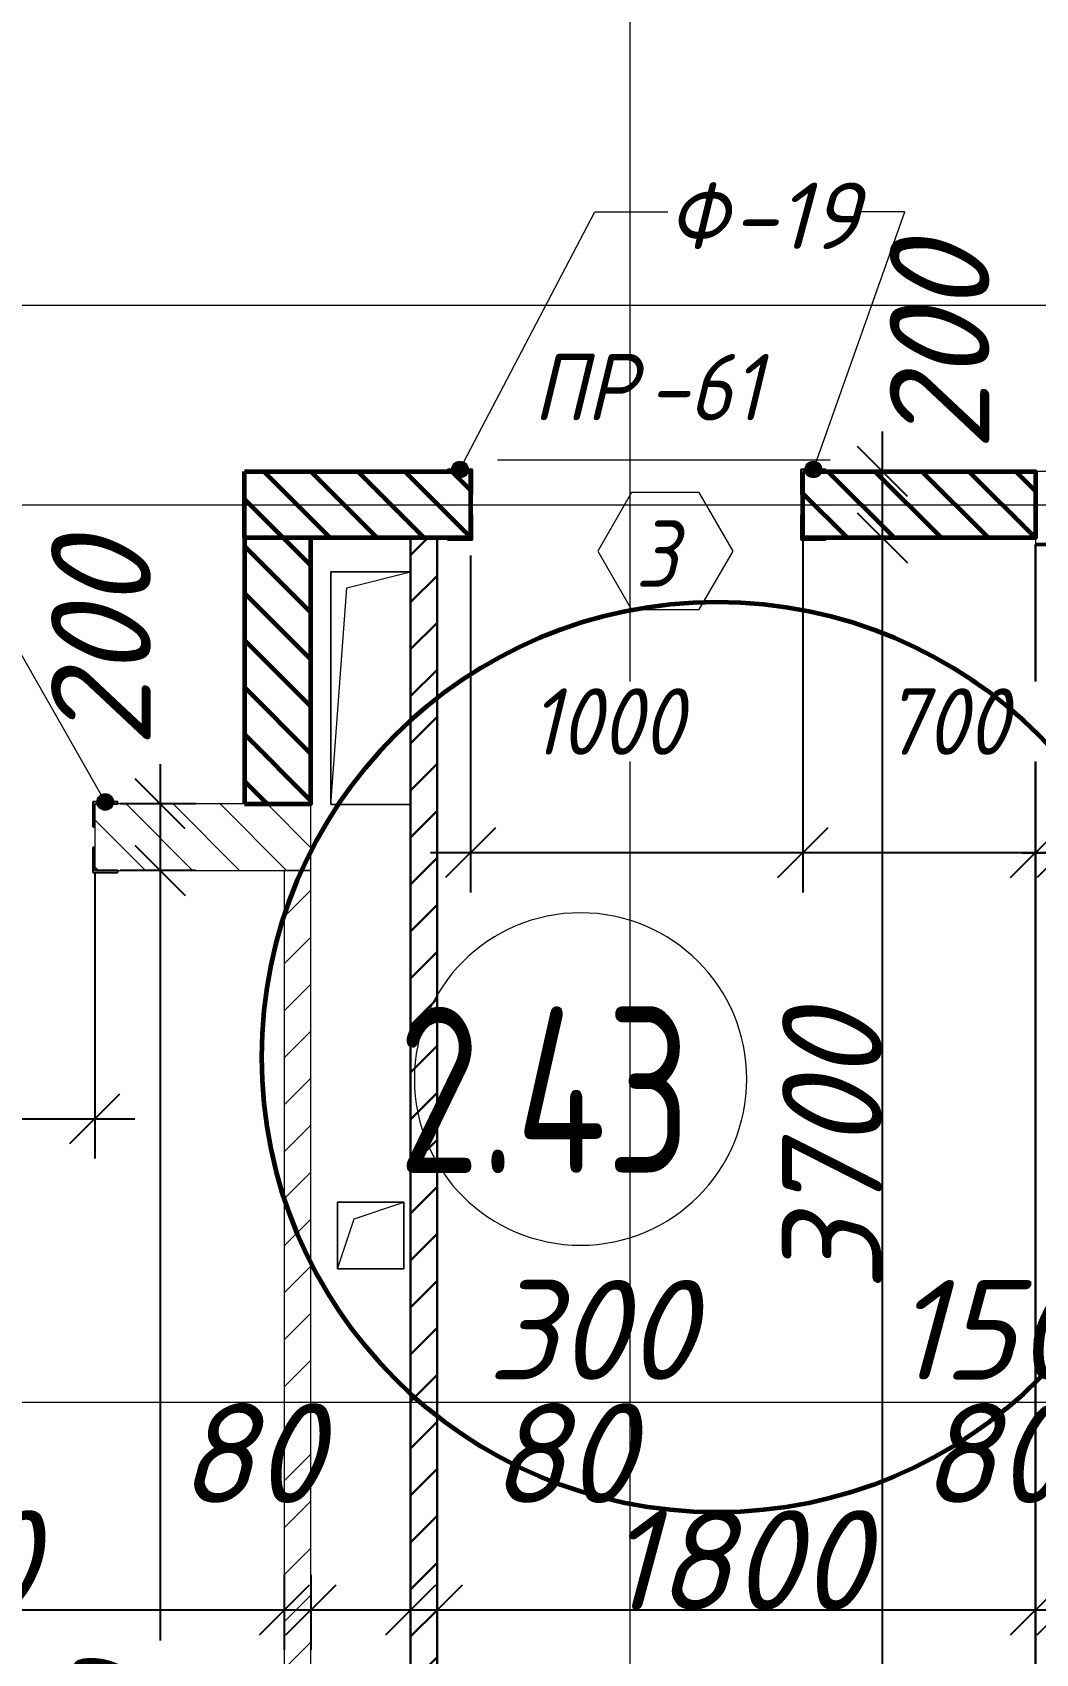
# Model space of a CAD drawing. Header units: millimetres. Extents: x 12986 to 523328, y -9759 to 30092.
# Drawn here: x 348009 to 351027, y 4278 to 9155 of the extents above; entities that cross this region are included whole.
import ezdxf

# ---------------------------------------------------------------- set-up
doc = ezdxf.new("R2010")
doc.units = ezdxf.units.MM
doc.layers.add('0)Допникки кружки', color=7, linetype='Continuous', plot=False)
for name, color, linetype, lineweight in [('1) ПГП Зеленый', 3, 'Continuous', 30), ('2) Расчет', 1, 'Continuous', 30), ('3) РАсчет Зел', 3, 'Continuous', 30), ('5) Блок ячеистый', 160, 'Continuous', 60), ('A-ANNO-DIMS', 7, 'Continuous', 9), ('A-AREA-IDEN', 7, 'Continuous', 9), ('A-DETL-1', 7, 'Continuous', 50), ('A-DOOR-IDEN', 7, 'Continuous', 9), ('A-FLOR', 7, 'Continuous', 9), ('A-GENM', 7, 'Continuous', 9), ('A-GENM-1', 7, 'Continuous', 25), ('A-GENM-IDEN', 7, 'Continuous', 9), ('A-WALL-FNSH-2', 7, 'Continuous', 5), ('A-WALL-PATT-3', 250, 'Continuous', 5), ('Оси-1', 7, 'Continuous', 20)]:
    doc.layers.add(name, color=color, linetype=linetype, lineweight=lineweight)
for name, color, linetype, lineweight, true_color in [('A-WALL-3', 7, 'Continuous', 5, 0x000000), ('A-WALL-FNSH-3', 7, 'Continuous', 13, 0x008000), ('A-WALL-PATT-2', 7, 'Continuous', 5, 0xce0000)]:
    doc.layers.add(name, color=color, linetype=linetype, lineweight=lineweight, true_color=true_color)
doc.styles.add('ISOCPEUR_I_2', font='isocpeui.ttf', dxfattribs={"height": 300})
doc.styles.add('ISOCPEUR_I_3', font='isocpeui.ttf', dxfattribs={"width": 0.9, "height": 200})
doc.styles.add('ISOCPEUR_I_4', font='isocpeui.ttf', dxfattribs={"width": 0.9, "height": 300})
doc.styles.add('СПДС', font='ГОСТ тип А.ttf', dxfattribs={"width": 0.9})
doc.dimstyles.new('ISO-2_0_0_9К_СРЕДНИЙ', dxfattribs={"dimscale": 304.8, "dimtxt": 199.196235, "dimasz": 0.492126, "dimexe": 0.393701, "dimexo": 0, "dimgap": 0, "dimtad": 1, "dimdec": 0, "dimzin": 0, "dimdsep": 46, "dimtxsty": 'ISOCPEUR_I_2', "dimblk1": 'OBLIQUE', "dimblk2": 'OBLIQUE', "dimsah": 1, "dimcen": 0.09, "dimdle": 0.393701, "dimazin": 0, "dimtfac": 1, "dimtdec": 4, "dimtix": 1, "dimtmove": 2, "dimatfit": 3, "dimfxl": 1, "dimtvp": 1, "dimtolj": 1, "dimtzin": 0, "dimarcsym": 2})
doc.dimstyles.new('ISO-2_0_0_9К_СРЕДНИЙ_1', dxfattribs={"dimscale": 304.8, "dimtxt": 199.196235, "dimasz": 0.492126, "dimexe": 0.393701, "dimexo": 0, "dimgap": 0, "dimtad": 1, "dimdec": 0, "dimzin": 0, "dimdsep": 46, "dimtxsty": 'ISOCPEUR_I_3', "dimblk1": 'OBLIQUE', "dimblk2": 'OBLIQUE', "dimsah": 1, "dimcen": 0.09, "dimdle": 0.393701, "dimazin": 0, "dimtfac": 1, "dimtdec": 4, "dimtix": 1, "dimtmove": 2, "dimatfit": 3, "dimfxl": 1, "dimtvp": 1, "dimtolj": 1, "dimtzin": 0, "dimarcsym": 2})
doc.dimstyles.new('ISO-2_0_0_9К_СРЕДНИЙ_2', dxfattribs={"dimscale": 304.8, "dimtxt": 199.196235, "dimasz": 0.492126, "dimexe": 0.393701, "dimexo": 0, "dimgap": 0, "dimtad": 1, "dimdec": 0, "dimzin": 0, "dimdsep": 46, "dimtxsty": 'ISOCPEUR_I_2', "dimblk1": 'OBLIQUE', "dimblk2": 'OBLIQUE', "dimsah": 1, "dimcen": 0.09, "dimdle": 0.393701, "dimazin": 0, "dimtfac": 1, "dimtdec": 4, "dimtix": 1, "dimtmove": 0, "dimatfit": 3, "dimfxl": 1, "dimtvp": 1, "dimtolj": 1, "dimtzin": 0, "dimarcsym": 2})
doc.dimstyles.new('ISO-2_0_0_9К_СРЕДНИЙ_ФОН', dxfattribs={"dimscale": 304.8, "dimtxt": 199.196235, "dimasz": 0.492126, "dimexe": 0.393701, "dimexo": 0, "dimgap": 0.164042, "dimtad": 1, "dimdec": 0, "dimdsep": 46, "dimtxsty": 'ISOCPEUR_I_3', "dimblk1": 'OBLIQUE', "dimblk2": 'OBLIQUE', "dimsah": 1, "dimcen": 0.09, "dimdle": 0.393701, "dimazin": 0, "dimtfac": 1, "dimtdec": 4, "dimtix": 1, "dimtmove": 1, "dimatfit": 3, "dimfxl": 1, "dimtvp": 1, "dimtfill": 1, "dimtolj": 1, "dimtzin": 0, "dimarcsym": 2})
doc.dimstyles.new('ISO-2_0_0_9К_СРЕДНИЙ_ФОН_1', dxfattribs={"dimscale": 304.8, "dimtxt": 199.196235, "dimasz": 0.492126, "dimexe": 0.393701, "dimexo": 0, "dimgap": 0.164042, "dimtad": 1, "dimdec": 0, "dimdsep": 46, "dimtxsty": 'ISOCPEUR_I_3', "dimblk1": 'OBLIQUE', "dimblk2": 'OBLIQUE', "dimsah": 1, "dimcen": 0.09, "dimdle": 0.393701, "dimazin": 0, "dimtfac": 1, "dimtdec": 4, "dimtix": 1, "dimtmove": 0, "dimatfit": 3, "dimfxl": 1, "dimtvp": 1, "dimtfill": 1, "dimtolj": 1, "dimtzin": 0, "dimarcsym": 2})
pattern_1 = [(45, (239096.85, -2765.93), (-70.71068, 70.71068), [])]
pattern_2 = [(135, (239096.85, -2765.93), (-70.71068, -70.71068), [])]

# ---------------------------------------------------------------- blocks, each defined once
blk = doc.blocks.new('AR_Отверстие прямоугольное _в плите_ - AR_Отверстие прямоугольное _в плите_-24526029-АР1_1_Кладочный план 2 этажа')
at = {"layer": 'A-GENM'}
for p, q in [((120, 350), (-120, 350)), ((-120, 350), (-120, -350)), ((-72, 302), (120, 350)), ((-120, -350), (-72, 302)), ((-120, -350), (120, -350))]:
    blk.add_line(p, q, dxfattribs=at)
blk = doc.blocks.new('AR_Отверстие прямоугольное _в плите_ - AR_Отверстие прямоугольное _в плите_-V72-АР1_1_Кладочный план 2 этажа')
at = {"layer": 'A-GENM'}
for p, q in [((100, 100), (-100, 100)), ((-100, 100), (-100, -100)), ((-50, 50), (100, 100)), ((100, -100), (100, 100)), ((-100, -100), (-50, 50)), ((-100, -100), (100, -100))]:
    blk.add_line(p, q, dxfattribs=at)
blk = doc.blocks.new('Фахверк_СКБ_Уголок - Ф-19_200х3980 h-28533769-АР1_1_Кладочный план 2 этажа')
at = {"layer": 'A-GENM-1'}
for p, q in [((200, 156), (125, 156)), ((125, 156), (125, 81)), ((131, 81), (131, 150)), ((131, 150), (200, 150)), ((200, 150), (200, 156)), ((125, 81), (131, 81)), ((131, 19), (125, 19)), ((125, 19), (125, -56)), ((131, -50), (131, 19)), ((125, -56), (200, -56)), ((200, -50), (131, -50)), ((200, -56), (200, -50))]:
    blk.add_line(p, q, dxfattribs=at)
blk = doc.blocks.new('_Oblique')
at = {"color": 0, "linetype": 'ByBlock', "lineweight": -2}
blk.add_line((-0.5, -0.5), (0.5, 0.5), dxfattribs=at)
blk = doc.blocks.new('*D2018')
at = {"layer": 'A-ANNO-DIMS', "color": 0, "lineweight": -2, "transparency": 16777216}
for p, q in [((350326.9, 7834.1), (350326.9, 6567.3)), ((351026.9, 6581.2), (351026.9, 6807.3)), ((351146.9, 6687.3), (350206.9, 6687.3))]:
    blk.add_line(p, q, dxfattribs=at)
at = {"layer": 'Defpoints', "color": 0, "transparency": 16777216}
for p in [(350326.9, 7834.1), (350326.9, 6687.3), (351026.9, 6581.2)]:
    blk.add_point(p, dxfattribs=at)
at = {"layer": 'A-ANNO-DIMS', "color": 0, "lineweight": -2, "transparency": 16777216, "xscale": 150, "yscale": 150, "zscale": 150, "rotation": 180}
blk.add_blockref('_Oblique', (350326.9, 6687.3), dxfattribs=at)
at = {"layer": 'A-ANNO-DIMS', "color": 0, "lineweight": -2, "transparency": 16777216, "xscale": 150, "yscale": 150, "zscale": 150}
blk.add_blockref('_Oblique', (351026.9, 6687.3), dxfattribs=at)
at = {"layer": 'A-ANNO-DIMS', "color": 0, "transparency": 16777216, "insert": (350570.6, 7181.9), "char_height": 200, "width": 455.087, "attachment_point": 1, "line_spacing_factor": 1.149209, "style": 'ISOCPEUR_I_3', "bg_fill": 3, "box_fill_scale": 1.1, "bg_fill_color": 256, "bg_fill_true_color": 13158600, "bg_fill_transparency": 0}
blk.add_mtext('\\A1;700', dxfattribs=at)
blk = doc.blocks.new('*D2019')
at = {"layer": 'A-ANNO-DIMS', "color": 0, "lineweight": -2, "transparency": 16777216}
for p, q in [((350326.9, 7834.1), (350326.9, 6567.3)), ((349326.9, 7581), (349326.9, 6567.3)), ((350446.9, 6687.3), (349206.9, 6687.3))]:
    blk.add_line(p, q, dxfattribs=at)
at = {"layer": 'Defpoints', "color": 0, "transparency": 16777216}
for p in [(350326.9, 7834.1), (349326.9, 7581), (349326.9, 6687.3)]:
    blk.add_point(p, dxfattribs=at)
at = {"layer": 'A-ANNO-DIMS', "color": 0, "lineweight": -2, "transparency": 16777216, "xscale": 150, "yscale": 150, "zscale": 150, "rotation": 180}
blk.add_blockref('_Oblique', (349326.9, 6687.3), dxfattribs=at)
at = {"layer": 'A-ANNO-DIMS', "color": 0, "lineweight": -2, "transparency": 16777216, "xscale": 150, "yscale": 150, "zscale": 150}
blk.add_blockref('_Oblique', (350326.9, 6687.3), dxfattribs=at)
at = {"layer": 'A-ANNO-DIMS', "color": 0, "transparency": 16777216, "insert": (349505.8, 7181.9), "char_height": 200, "width": 560.814, "attachment_point": 1, "line_spacing_factor": 1.149209, "style": 'ISOCPEUR_I_3', "bg_fill": 3, "box_fill_scale": 1.1, "bg_fill_color": 256, "bg_fill_true_color": 13158600, "bg_fill_transparency": 0}
blk.add_mtext('\\A1;1000', dxfattribs=at)
blk = doc.blocks.new('*D2040')
at = {"layer": 'A-ANNO-DIMS', "color": 0, "lineweight": -2, "transparency": 16777216}
for p, q in [((346446.9, 4515.5), (346446.9, 4289.5)), ((348766.9, 4515.5), (348766.9, 4289.5)), ((346326.9, 4409.5), (348886.9, 4409.5))]:
    blk.add_line(p, q, dxfattribs=at)
at = {"layer": 'Defpoints', "color": 0, "transparency": 16777216}
for p in [(346446.9, 4515.5), (348766.9, 4515.5), (348766.9, 4409.5)]:
    blk.add_point(p, dxfattribs=at)
at = {"layer": 'A-ANNO-DIMS', "color": 0, "lineweight": -2, "transparency": 16777216, "xscale": 150, "yscale": 150, "zscale": 150, "rotation": 180}
blk.add_blockref('_Oblique', (346446.9, 4409.5), dxfattribs=at)
at = {"layer": 'A-ANNO-DIMS', "color": 0, "lineweight": -2, "transparency": 16777216, "xscale": 150, "yscale": 150, "zscale": 150}
blk.add_blockref('_Oblique', (348766.9, 4409.5), dxfattribs=at)
at = {"layer": 'A-ANNO-DIMS', "color": 0, "transparency": 16777216, "insert": (347606.9, 4559.5), "char_height": 300, "width": 606.782, "attachment_point": 5, "style": 'ISOCPEUR_I_2'}
blk.add_mtext('\\A1;2320', dxfattribs=at)
blk = doc.blocks.new('*D2041')
at = {"layer": 'A-ANNO-DIMS', "color": 0, "lineweight": -2, "transparency": 16777216}
for p, q in [((348766.9, 4515.5), (348766.9, 4289.5)), ((348846.9, 4515.5), (348846.9, 4289.5)), ((348646.9, 4409.5), (348966.9, 4409.5))]:
    blk.add_line(p, q, dxfattribs=at)
at = {"layer": 'Defpoints', "color": 0, "transparency": 16777216}
for p in [(348766.9, 4515.5), (348846.9, 4515.5), (348846.9, 4409.5)]:
    blk.add_point(p, dxfattribs=at)
at = {"layer": 'A-ANNO-DIMS', "color": 0, "lineweight": -2, "transparency": 16777216, "xscale": 150, "yscale": 150, "zscale": 150, "rotation": 180}
blk.add_blockref('_Oblique', (348766.9, 4409.5), dxfattribs=at)
at = {"layer": 'A-ANNO-DIMS', "color": 0, "lineweight": -2, "transparency": 16777216, "xscale": 150, "yscale": 150, "zscale": 150}
blk.add_blockref('_Oblique', (348846.9, 4409.5), dxfattribs=at)
at = {"layer": 'A-ANNO-DIMS', "color": 0, "transparency": 16777216, "insert": (348446.2, 5031.2), "char_height": 300, "width": 303.391, "attachment_point": 1, "line_spacing_factor": 1.149209, "style": 'ISOCPEUR_I_2'}
blk.add_mtext('\\A1;80', dxfattribs=at)
blk = doc.blocks.new('*D2042')
at = {"layer": 'A-ANNO-DIMS', "color": 0, "lineweight": -2, "transparency": 16777216}
for p, q in [((348846.9, 4515.5), (348846.9, 4289.5)), ((349146.9, 4515.5), (349146.9, 4289.5)), ((348726.9, 4409.5), (349266.9, 4409.5))]:
    blk.add_line(p, q, dxfattribs=at)
at = {"layer": 'Defpoints', "color": 0, "transparency": 16777216}
for p in [(348846.9, 4515.5), (349146.9, 4515.5), (349146.9, 4409.5)]:
    blk.add_point(p, dxfattribs=at)
at = {"layer": 'A-ANNO-DIMS', "color": 0, "lineweight": -2, "transparency": 16777216, "xscale": 150, "yscale": 150, "zscale": 150, "rotation": 180}
blk.add_blockref('_Oblique', (348846.9, 4409.5), dxfattribs=at)
at = {"layer": 'A-ANNO-DIMS', "color": 0, "lineweight": -2, "transparency": 16777216, "xscale": 150, "yscale": 150, "zscale": 150}
blk.add_blockref('_Oblique', (349146.9, 4409.5), dxfattribs=at)
at = {"layer": 'A-ANNO-DIMS', "color": 0, "transparency": 16777216, "insert": (349376.7, 5402.1), "char_height": 300, "width": 455.087, "attachment_point": 1, "line_spacing_factor": 1.149209, "style": 'ISOCPEUR_I_2'}
blk.add_mtext('\\A1;300', dxfattribs=at)
blk = doc.blocks.new('*D2043')
at = {"layer": 'A-ANNO-DIMS', "color": 0, "lineweight": -2, "transparency": 16777216}
for p, q in [((349146.9, 4515.5), (349146.9, 4289.5)), ((349226.9, 4515.5), (349226.9, 4289.5)), ((349026.9, 4409.5), (349346.9, 4409.5))]:
    blk.add_line(p, q, dxfattribs=at)
at = {"layer": 'Defpoints', "color": 0, "transparency": 16777216}
for p in [(349146.9, 4515.5), (349226.9, 4515.5), (349226.9, 4409.5)]:
    blk.add_point(p, dxfattribs=at)
at = {"layer": 'A-ANNO-DIMS', "color": 0, "lineweight": -2, "transparency": 16777216, "xscale": 150, "yscale": 150, "zscale": 150, "rotation": 180}
blk.add_blockref('_Oblique', (349146.9, 4409.5), dxfattribs=at)
at = {"layer": 'A-ANNO-DIMS', "color": 0, "lineweight": -2, "transparency": 16777216, "xscale": 150, "yscale": 150, "zscale": 150}
blk.add_blockref('_Oblique', (349226.9, 4409.5), dxfattribs=at)
at = {"layer": 'A-ANNO-DIMS', "color": 0, "transparency": 16777216, "insert": (349383.7, 5031.2), "char_height": 300, "width": 303.391, "attachment_point": 1, "line_spacing_factor": 1.149209, "style": 'ISOCPEUR_I_2'}
blk.add_mtext('\\A1;80', dxfattribs=at)
blk = doc.blocks.new('*D2044')
at = {"layer": 'A-ANNO-DIMS', "color": 0, "lineweight": -2, "transparency": 16777216}
for p, q in [((349226.9, 4515.5), (349226.9, 4289.5)), ((351026.9, 4515.5), (351026.9, 4289.5)), ((349106.9, 4409.5), (351146.9, 4409.5))]:
    blk.add_line(p, q, dxfattribs=at)
at = {"layer": 'Defpoints', "color": 0, "transparency": 16777216}
for p in [(349226.9, 4515.5), (351026.9, 4515.5), (351026.9, 4409.5)]:
    blk.add_point(p, dxfattribs=at)
at = {"layer": 'A-ANNO-DIMS', "color": 0, "lineweight": -2, "transparency": 16777216, "xscale": 150, "yscale": 150, "zscale": 150, "rotation": 180}
blk.add_blockref('_Oblique', (349226.9, 4409.5), dxfattribs=at)
at = {"layer": 'A-ANNO-DIMS', "color": 0, "lineweight": -2, "transparency": 16777216, "xscale": 150, "yscale": 150, "zscale": 150}
blk.add_blockref('_Oblique', (351026.9, 4409.5), dxfattribs=at)
at = {"layer": 'A-ANNO-DIMS', "color": 0, "transparency": 16777216, "insert": (350126.9, 4559.5), "char_height": 300, "width": 560.814, "attachment_point": 5, "style": 'ISOCPEUR_I_2'}
blk.add_mtext('\\A1;1800', dxfattribs=at)
blk = doc.blocks.new('*D2045')
at = {"layer": 'A-ANNO-DIMS', "color": 0, "lineweight": -2, "transparency": 16777216}
for p, q in [((351026.9, 4515.5), (351026.9, 4289.5)), ((351106.9, 4515.5), (351106.9, 4289.5)), ((350906.9, 4409.5), (351226.9, 4409.5))]:
    blk.add_line(p, q, dxfattribs=at)
at = {"layer": 'Defpoints', "color": 0, "transparency": 16777216}
for p in [(351026.9, 4515.5), (351106.9, 4515.5), (351106.9, 4409.5)]:
    blk.add_point(p, dxfattribs=at)
at = {"layer": 'A-ANNO-DIMS', "color": 0, "lineweight": -2, "transparency": 16777216, "xscale": 150, "yscale": 150, "zscale": 150, "rotation": 180}
blk.add_blockref('_Oblique', (351026.9, 4409.5), dxfattribs=at)
at = {"layer": 'A-ANNO-DIMS', "color": 0, "lineweight": -2, "transparency": 16777216, "xscale": 150, "yscale": 150, "zscale": 150}
blk.add_blockref('_Oblique', (351106.9, 4409.5), dxfattribs=at)
at = {"layer": 'A-ANNO-DIMS', "color": 0, "transparency": 16777216, "insert": (350678.8, 5031.2), "char_height": 300, "width": 303.391, "attachment_point": 1, "line_spacing_factor": 1.149209, "style": 'ISOCPEUR_I_2'}
blk.add_mtext('\\A1;80', dxfattribs=at)
blk = doc.blocks.new('*D2046')
at = {"layer": 'A-ANNO-DIMS', "color": 0, "lineweight": -2, "transparency": 16777216}
for p, q in [((351106.9, 4515.5), (351106.9, 4289.5)), ((351256.9, 4515.5), (351256.9, 4289.5)), ((350986.9, 4409.5), (351376.9, 4409.5))]:
    blk.add_line(p, q, dxfattribs=at)
at = {"layer": 'Defpoints', "color": 0, "transparency": 16777216}
for p in [(351106.9, 4515.5), (351256.9, 4515.5), (351256.9, 4409.5)]:
    blk.add_point(p, dxfattribs=at)
at = {"layer": 'A-ANNO-DIMS', "color": 0, "lineweight": -2, "transparency": 16777216, "xscale": 150, "yscale": 150, "zscale": 150, "rotation": 180}
blk.add_blockref('_Oblique', (351106.9, 4409.5), dxfattribs=at)
at = {"layer": 'A-ANNO-DIMS', "color": 0, "lineweight": -2, "transparency": 16777216, "xscale": 150, "yscale": 150, "zscale": 150}
blk.add_blockref('_Oblique', (351256.9, 4409.5), dxfattribs=at)
at = {"layer": 'A-ANNO-DIMS', "color": 0, "transparency": 16777216, "insert": (350596.9, 5402.1), "char_height": 300, "width": 409.118, "attachment_point": 1, "line_spacing_factor": 1.149209, "style": 'ISOCPEUR_I_2'}
blk.add_mtext('\\A1;150', dxfattribs=at)
blk = doc.blocks.new('*D2059')
at = {"layer": 'A-ANNO-DIMS', "color": 0, "lineweight": -2, "transparency": 16777216}
for p, q in [((346746.9, 6623), (346746.9, 5767.3)), ((348196.9, 6626.1), (348196.9, 5767.3)), ((346626.9, 5887.3), (348316.9, 5887.3))]:
    blk.add_line(p, q, dxfattribs=at)
at = {"layer": 'Defpoints', "color": 0, "transparency": 16777216}
for p in [(346746.9, 6623), (348196.9, 6626.1), (348196.9, 5887.3)]:
    blk.add_point(p, dxfattribs=at)
at = {"layer": 'A-ANNO-DIMS', "color": 0, "lineweight": -2, "transparency": 16777216, "xscale": 150, "yscale": 150, "zscale": 150, "rotation": 180}
blk.add_blockref('_Oblique', (346746.9, 5887.3), dxfattribs=at)
at = {"layer": 'A-ANNO-DIMS', "color": 0, "lineweight": -2, "transparency": 16777216, "xscale": 150, "yscale": 150, "zscale": 150}
blk.add_blockref('_Oblique', (348196.9, 5887.3), dxfattribs=at)
at = {"layer": 'A-ANNO-DIMS', "color": 0, "transparency": 16777216, "insert": (347471.9, 6037.3), "char_height": 300, "width": 579.201, "attachment_point": 5, "style": 'ISOCPEUR_I_2'}
blk.add_mtext('\\A1;1450', dxfattribs=at)
blk = doc.blocks.new('*D2137')
at = {"layer": 'A-ANNO-DIMS', "color": 0, "lineweight": -2, "transparency": 16777216}
for p, q in [((348393.2, 6954.1), (348393.2, 6514.1)), ((348499.2, 6834.1), (348273.2, 6834.1)), ((348499.2, 6634.1), (348273.2, 6634.1))]:
    blk.add_line(p, q, dxfattribs=at)
at = {"layer": 'Defpoints', "color": 0, "transparency": 16777216}
for p in [(348499.2, 6834.1), (348393.2, 6634.1), (348499.2, 6634.1)]:
    blk.add_point(p, dxfattribs=at)
at = {"layer": 'A-ANNO-DIMS', "color": 0, "lineweight": -2, "transparency": 16777216, "xscale": 150, "yscale": 150, "zscale": 150}
for p, rotation in [((348393.2, 6834.1), 90), ((348393.2, 6634.1), 270)]:
    blk.add_blockref('_Oblique', p, dxfattribs=dict(at, rotation=rotation))
at = {"layer": 'A-ANNO-DIMS', "color": 0, "transparency": 16777216, "insert": (348065.2, 7003.5), "char_height": 300, "width": 455.087, "attachment_point": 1, "rotation": 90, "line_spacing_factor": 1.149209, "style": 'ISOCPEUR_I_2'}
blk.add_mtext('\\A1;200', dxfattribs=at)
blk = doc.blocks.new('*D2138')
at = {"layer": 'A-ANNO-DIMS', "color": 0, "lineweight": -2, "transparency": 16777216}
for p, q in [((348393.2, 6754.1), (348393.2, 4317.1)), ((348499.2, 6634.1), (348273.2, 6634.1)), ((348393.2, 2294.1), (348393.2, 3795.4)), ((348761.4, 2414.1), (348273.2, 2414.1))]:
    blk.add_line(p, q, dxfattribs=at)
at = {"layer": 'Defpoints', "color": 0, "transparency": 16777216}
for p in [(348499.2, 6634.1), (348393.2, 2414.1), (348761.4, 2414.1)]:
    blk.add_point(p, dxfattribs=at)
at = {"layer": 'A-ANNO-DIMS', "color": 0, "lineweight": -2, "transparency": 16777216, "xscale": 150, "yscale": 150, "zscale": 150}
for p, rotation in [((348393.2, 6634.1), 90), ((348393.2, 2414.1), 270)]:
    blk.add_blockref('_Oblique', p, dxfattribs=dict(at, rotation=rotation))
at = {"layer": 'A-ANNO-DIMS', "color": 0, "transparency": 16777216, "insert": (348131.9, 3743.6), "char_height": 200, "width": 625.17, "attachment_point": 1, "rotation": 90, "line_spacing_factor": 1.149209, "style": 'ISOCPEUR_I_3'}
blk.add_mtext('\\A1;4220', dxfattribs=at)
blk = doc.blocks.new('AAR_СКБ_Марка_Двери_Перемычка и проем - Марка перемычки и проема-25306769-АР1_1_Кладочный план 2 этажа')
at = {"layer": 'A-DOOR-IDEN'}
for p, q in [((-5, 0), (5, 0)), ((-0.968, -0.984), (-1.986, -2.747)), ((1.067, -0.984), (-0.968, -0.984)), ((2.085, -2.747), (1.067, -0.984)), ((-1.986, -2.747), (-0.968, -4.509)), ((1.067, -4.509), (2.085, -2.747)), ((-0.968, -4.509), (1.067, -4.509))]:
    blk.add_line(p, q, dxfattribs=at)
blk = doc.blocks.new('*D2524')
at = {"layer": 'A-ANNO-DIMS', "color": 0, "lineweight": -2, "transparency": 16777216}
for p, q in [((354506.9, 7174.1), (354506.9, 6567.3)), ((351106.9, 6793.3), (351106.9, 6567.3)), ((350986.9, 6687.3), (354626.9, 6687.3))]:
    blk.add_line(p, q, dxfattribs=at)
at = {"layer": 'Defpoints', "color": 0, "transparency": 16777216}
for p in [(354506.9, 7174.1), (351106.9, 6793.3), (354506.9, 6687.3)]:
    blk.add_point(p, dxfattribs=at)
at = {"layer": 'A-ANNO-DIMS', "color": 0, "lineweight": -2, "transparency": 16777216, "xscale": 150, "yscale": 150, "zscale": 150, "rotation": 180}
blk.add_blockref('_Oblique', (351106.9, 6687.3), dxfattribs=at)
at = {"layer": 'A-ANNO-DIMS', "color": 0, "lineweight": -2, "transparency": 16777216, "xscale": 150, "yscale": 150, "zscale": 150}
blk.add_blockref('_Oblique', (354506.9, 6687.3), dxfattribs=at)
at = {"layer": 'A-ANNO-DIMS', "color": 0, "transparency": 16777216, "insert": (352806.9, 6837.3), "char_height": 200, "width": 625.17, "attachment_point": 5, "style": 'ISOCPEUR_I_3', "bg_fill": 3, "box_fill_scale": 1.1, "bg_fill_color": 256, "bg_fill_true_color": 13158600, "bg_fill_transparency": 0}
blk.add_mtext('\\A1;3400', dxfattribs=at)
blk = doc.blocks.new('*D2542')
at = {"layer": 'A-ANNO-DIMS', "color": 0, "lineweight": -2, "transparency": 16777216}
for p, q in [((350566.4, 3814.1), (350566.4, 7754.1)), ((350460.3, 7634.1), (350686.4, 7634.1)), ((350460.3, 3934.1), (350686.4, 3934.1))]:
    blk.add_line(p, q, dxfattribs=at)
at = {"layer": 'Defpoints', "color": 0, "transparency": 16777216}
for p in [(350460.3, 7634.1), (350566.4, 7634.1), (350460.3, 3934.1)]:
    blk.add_point(p, dxfattribs=at)
at = {"layer": 'A-ANNO-DIMS', "color": 0, "lineweight": -2, "transparency": 16777216, "xscale": 150, "yscale": 150, "zscale": 150}
for p, rotation in [((350566.4, 7634.1), 90), ((350566.4, 3934.1), 270)]:
    blk.add_blockref('_Oblique', p, dxfattribs=dict(at, rotation=rotation))
at = {"layer": 'A-ANNO-DIMS', "color": 0, "transparency": 16777216, "insert": (350414.4, 5784.1), "char_height": 300, "width": 606.782, "attachment_point": 5, "rotation": 90, "style": 'ISOCPEUR_I_2'}
blk.add_mtext('\\A1;3700', dxfattribs=at)
blk = doc.blocks.new('*D2543')
at = {"layer": 'A-ANNO-DIMS', "color": 0, "lineweight": -2, "transparency": 16777216}
for p, q in [((350566.4, 7514.1), (350566.4, 7954.1)), ((350460.3, 7834.1), (350686.4, 7834.1)), ((350460.3, 7634.1), (350686.4, 7634.1))]:
    blk.add_line(p, q, dxfattribs=at)
at = {"layer": 'Defpoints', "color": 0, "transparency": 16777216}
for p in [(350460.3, 7834.1), (350566.4, 7834.1), (350460.3, 7634.1)]:
    blk.add_point(p, dxfattribs=at)
at = {"layer": 'A-ANNO-DIMS', "color": 0, "lineweight": -2, "transparency": 16777216, "xscale": 150, "yscale": 150, "zscale": 150}
for p, rotation in [((350566.4, 7834.1), 90), ((350566.4, 7634.1), 270)]:
    blk.add_blockref('_Oblique', p, dxfattribs=dict(at, rotation=rotation))
at = {"layer": 'A-ANNO-DIMS', "color": 0, "transparency": 16777216, "insert": (350587.9, 7895.4), "char_height": 300, "width": 455.087, "attachment_point": 1, "rotation": 90, "line_spacing_factor": 1.149209, "style": 'ISOCPEUR_I_2'}
blk.add_mtext('\\A1;200', dxfattribs=at)
blk = doc.blocks.new('Марка_Помещения - Номер-25198446-Объем проектирования 2 этажа')
at = {"layer": 'A-AREA-IDEN'}
for start, end in [(360, 180), (180, 360)]:
    blk.add_arc((0, 0), 2.5, start, end, dxfattribs=at)

msp = doc.modelspace()

# ---------------------------------------------------------------- hatches: boundary and pattern name
at = {"layer": '1) ПГП Зеленый'}
h = msp.add_hatch(dxfattribs=at)
h.set_pattern_fill('FP_24', color=256, style=0, pattern_type=2)
h.set_pattern_definition(pattern_1)
h.paths.add_polyline_path([(349146.85081, 3934.06732), (349226.85081, 3934.06732), (349226.85081, 7634.06732), (349146.85081, 7634.06732), (349146.85081, 5908.91048)], flags=0)
at = {"layer": '5) Блок ячеистый'}
h = msp.add_hatch(dxfattribs=at)
h.set_pattern_fill('FP_22', color=256, style=0, pattern_type=2)
h.set_pattern_definition(pattern_2)
h.paths.add_polyline_path([(348846.85075, 7634.06731), (349326.85081, 7634.06731), (349326.85081, 7834.06731), (348646.85075, 7834.06731), (348646.85075, 7634.06731)], flags=0)
h.paths.add_polyline_path([(351026.85075, 7634.06731), (351026.85075, 7834.06731), (350326.85081, 7834.06731), (350326.85081, 7634.06731), (350852.63206, 7634.06731)], flags=0)
h = msp.add_hatch(dxfattribs=at)
h.set_pattern_fill('FP_22', color=256, style=0, pattern_type=2)
h.set_pattern_definition(pattern_2)
h.paths.add_polyline_path([(348646.85075, 6834.06731), (348846.85075, 6834.06731), (348846.85075, 7634.06731), (348646.85075, 7634.06731)], flags=0)
at = {"layer": 'A-GENM-IDEN'}
h = msp.add_hatch(color=256, dxfattribs=at)
edge = h.paths.add_edge_path(flags=0)
edge.add_arc((348228.35075, 6840.06731), 25, 0, 360)
at = {"layer": 'A-WALL-PATT-2'}
h = msp.add_hatch(dxfattribs=at)
h.set_pattern_fill('FP_22', color=256, style=0, pattern_type=2)
h.set_pattern_definition(pattern_2)
h.paths.add_polyline_path([(348196.85081, 6634.06731), (348846.85075, 6634.06731), (348846.85075, 6834.06731), (348196.85081, 6834.06731), (348196.85081, 6703.06731)], flags=0)
h.paths.add_polyline_path([(346677.85081, 6634.06731), (346746.85081, 6634.06731), (346746.85081, 6834.06731), (346446.85081, 6834.06731), (346446.85081, 6634.06731)], flags=0)
at = {"layer": 'A-WALL-PATT-3'}
h = msp.add_hatch(dxfattribs=at)
h.set_pattern_fill('FP_24', color=256, style=0, pattern_type=2)
h.set_pattern_definition(pattern_1)
h.paths.add_polyline_path([(348846.85075, -2665.93269), (348846.85075, 924.06732), (348839.45075, 924.06732), (348839.45075, 959.56732), (348774.25075, 959.56732), (348774.25075, 924.06732), (348766.85075, 924.06732), (348766.85075, -2665.93269)], flags=0)
h.paths.add_polyline_path([(348839.45075, 2418.56732), (348839.45075, 2454.06732), (348846.85075, 2454.06732), (348846.85075, 6634.06731), (348766.85075, 6634.06731), (348766.85075, 2454.06732), (348774.25075, 2454.06732), (348774.25075, 2418.56732)], flags=0)

# ---------------------------------------------------------------- linework, layer by layer
at = {"layer": '1) ПГП Зеленый'}
msp.add_line((349146.85081, 7634.06732), (349146.85081, 3934.06732), dxfattribs=at)
at = {"layer": '2) Расчет'}
msp.add_line((351026.85075, 7614.06731), (351026.85075, 2634.06731), dxfattribs=at)
at = {"layer": '3) РАсчет Зел'}
msp.add_line((349226.85081, 3934.06732), (349226.85081, 7634.06732), dxfattribs=at)
at = {"layer": '5) Блок ячеистый'}
for points in [[(348646.85075, 7834.06731), (349326.85081, 7834.06731), (349326.85081, 7634.06731), (348646.85075, 7634.06731)], [(350326.85081, 7834.06731), (351026.85075, 7834.06731), (351026.85075, 7634.06731), (350326.85081, 7634.06731)], [(348646.85075, 6834.06731), (348846.85075, 6834.06731), (348846.85075, 7634.06731), (348646.85075, 7634.06731)]]:
    msp.add_lwpolyline(points, close=True, dxfattribs=at)
at = {"layer": 'A-DETL-1'}
msp.add_line((351026.85075, 7614.06731), (358426.85081, 7614.06731), dxfattribs=at)
at = {"layer": 'A-FLOR'}
for p, q in [((348906.85075, 7532.06731), (349146.85075, 7532.06731)), ((348906.85075, 6832.06731), (348906.85075, 7532.06731)), ((349146.85075, 6832.06731), (348906.85075, 6832.06731)), ((348926.85075, 5636.06731), (349126.85075, 5636.06731)), ((348926.85075, 5436.06731), (348926.85075, 5636.06731)), ((349126.85075, 5636.06731), (349126.85075, 5436.06731)), ((349126.85075, 5436.06731), (348926.85075, 5436.06731))]:
    msp.add_line(p, q, dxfattribs=at)
at = {"layer": 'A-GENM-IDEN'}
for p, q in [((349700.50465, 8615.61576), (349920.40797, 8615.61576)), ((350633.35912, 8615.61576), (350491.76281, 8615.61576)), ((348228.35075, 6840.06731), (347873.01492, 7463.81135))]:
    msp.add_line(p, q, dxfattribs=at)
msp.add_circle((348228.35075, 6840.06731), 25, dxfattribs=at)
at = {"layer": 'A-WALL-3'}
for p, q in [((358426.85081, 7834.06731), (351026.85075, 7834.06731)), ((351026.85075, 7834.06731), (351026.85075, 7614.06731))]:
    msp.add_line(p, q, dxfattribs=at)
at = {"layer": 'A-WALL-FNSH-2'}
for p, q in [((348646.85075, 7834.06731), (348646.85075, 6834.06731)), ((349257.85081, 7834.06731), (348646.85075, 7834.06731)), ((351026.85075, 7834.06731), (350395.85081, 7834.06731)), ((349326.85081, 7703.06731), (349326.85081, 7765.06731)), ((350326.85081, 7765.06731), (350326.85081, 7703.06731)), ((348846.85075, 6634.06731), (348846.85075, 7634.06731)), ((348846.85075, 7634.06731), (349257.85081, 7634.06731)), ((350395.85081, 7634.06731), (351026.85075, 7634.06731)), ((348646.85075, 6834.06731), (348265.85075, 6834.06731)), ((348196.85081, 6765.06731), (348196.85081, 6703.06731)), ((348265.85075, 6634.06731), (348846.85075, 6634.06731))]:
    msp.add_line(p, q, dxfattribs=at)
at = {"layer": 'A-WALL-FNSH-3'}
for p, q in [((349226.85081, 7634.06732), (349146.85081, 7634.06732)), ((348766.85075, 6634.06731), (348766.85075, 2454.06732)), ((348846.85075, 6634.06731), (348766.85075, 6634.06731)), ((348846.85075, 2454.06732), (348846.85075, 6634.06731))]:
    msp.add_line(p, q, dxfattribs=at)
at = {"layer": 'Оси-1'}
for p, q in [((349806.85078, -6915.9327), (349806.85078, 25871.01046)), ((234936.85079, 8334.0673), (365048.47884, 8334.0673)), ((234936.85079, 7734.0673), (365048.47884, 7734.0673)), ((234936.85079, 5034.0673), (365048.47884, 5034.0673))]:
    msp.add_line(p, q, dxfattribs=at)

# ---------------------------------------------------------------- block references
at = {"layer": 'A-AREA-IDEN', "xscale": 199.9999999999999, "yscale": 199.9999999999999, "zscale": 199.9999999999999}
msp.add_blockref('Марка_Помещения - Номер-25198446-Объем проектирования 2 этажа', (349658.0266, 6006.59393), dxfattribs=at)
at = {"layer": 'A-GENM'}
for name, p in [('AR_Отверстие прямоугольное _в плите_ - AR_Отверстие прямоугольное _в плите_-24526029-АР1_1_Кладочный план 2 этажа', (349026.85075, 7182.06731)), ('AR_Отверстие прямоугольное _в плите_ - AR_Отверстие прямоугольное _в плите_-V72-АР1_1_Кладочный план 2 этажа', (349026.85075, 5536.06731))]:
    msp.add_blockref(name, p, dxfattribs=at)
at = {"layer": 'A-GENM-1', "rotation": 180}
msp.add_blockref('Фахверк_СКБ_Уголок - Ф-19_200х3980 h-28533769-АР1_1_Кладочный план 2 этажа', (349457.85081, 7784.06731), dxfattribs=at)
at = {"layer": 'A-GENM-1'}
for p in [(350195.85081, 7684.06731), (348065.85075, 6684.06731)]:
    msp.add_blockref('Фахверк_СКБ_Уголок - Ф-19_200х3980 h-28533769-АР1_1_Кладочный план 2 этажа', p, dxfattribs=at)

# ---------------------------------------------------------------- texts
at = {"layer": 'A-AREA-IDEN', "insert": (349108.56031, 6223.71254), "char_height": 500, "width": 1370.885625, "attachment_point": 1, "style": 'СПДС'}
msp.add_mtext('2.43', dxfattribs=at)
at = {"layer": 'A-GENM-IDEN', "char_height": 200, "attachment_point": 1}
for s, insert, width, style in [('\\fISOCPEUR|b0|i1|c204|p34|;\\W.9;Ф', (349920.40797, 8703.23035), 230.886, 'ISOCPEUR_I_2'), ('\\fISOCPEUR|b0|i1|c204|p34|;\\W.9;Ф', (349920.40797, 8703.23035), 230.886, 'ISOCPEUR_I_2'), ('-19', (350110.90797, 8703.23035), 432.91125, 'ISOCPEUR_I_2'), ('-19', (350110.90797, 8703.23035), 432.91125, 'ISOCPEUR_I_2'), ('ПР', (349515.72075, 8187.62078), 416.8775, 'ISOCPEUR_I_4'), ('-61', (349859.67908, 8187.62078), 481.0125, 'ISOCPEUR_I_4')]:
    msp.add_mtext(s, dxfattribs=dict(at, insert=insert, width=width, style=style))

# ---------------------------------------------------------------- dimensions: what is measured, and where the dimension line sits
at = {"layer": 'A-ANNO-DIMS'}
for base, p1, p2, dimstyle, override, picture, middle in [((348393.17196, 6634.06731), (348499.23798, 6834.06731), (348499.23798, 6634.06731), 'ISO-2_0_0_9К_СРЕДНИЙ', {"dimpost": '<>', "dimfxl": 200}, '*D2137', (348265.21414, 7231.08497)), ((348393.17196, 2414.06731), (348499.23798, 6634.06731), (348761.39293, 2414.06731), 'ISO-2_0_0_9К_СРЕДНИЙ_1', {"dimpost": '<>', "dimfxl": 4228.134958}, '*D2138', (348265.21414, 4056.22812))]:
    dim = msp.add_linear_dim(base=base, p1=p1, p2=p2, angle=90, dimstyle=dimstyle, override=override, dxfattribs=at)
    dim.commit()
    dim.dimension.update_dxf_attribs({"geometry": picture, "text_midpoint": middle, "dimtype": 160, "text_rotation": 90})
for base, p1, p2, override, picture, middle in [((348196.85081, 5887.26391), (346746.85081, 6623.01931), (348196.85081, 6626.06731), {"dimpost": '<>', "dimfxl": 1450.003204}, '*D2059', (347471.85081, 6037.26391)), ((348766.85075, 4409.47231), (346446.85081, 4515.53832), (348766.85075, 4515.53832), {"dimpost": '<>', "dimfxl": 2319.99994}, '*D2040', (347606.85078, 4559.47231)), ((351026.85075, 4409.47231), (349226.85081, 4515.53832), (351026.85075, 4515.53832), {"dimpost": '<>', "dimfxl": 1799.99994}, '*D2044', (350126.85078, 4559.47231))]:
    dim = msp.add_linear_dim(base=base, p1=p1, p2=p2, dimstyle='ISO-2_0_0_9К_СРЕДНИЙ_2', override=override, dxfattribs=at)
    dim.commit()
    dim.dimension.update_dxf_attribs({"geometry": picture, "text_midpoint": middle})
for base, p1, p2, override, picture, middle in [((349146.85081, 4409.47231), (348846.85075, 4515.53832), (349146.85081, 4515.53832), {"dimpost": '<>', "dimfxl": 300.00006}, '*D2042', (349604.28314, 5202.05811)), ((351256.85081, 4409.47231), (351106.85075, 4515.53832), (351256.85081, 4515.53832), {"dimpost": '<>', "dimfxl": 150.00006}, '*D2046', (350801.41297, 5202.05811)), ((348846.85075, 4409.47231), (348766.85075, 4515.53832), (348846.85075, 4515.53832), {"dimpost": '<>', "dimfxl": 80}, '*D2041', (348597.94132, 4831.18711)), ((349226.85081, 4409.47231), (349146.85081, 4515.53832), (349226.85081, 4515.53832), {"dimpost": '<>', "dimfxl": 80}, '*D2043', (349535.43969, 4831.18711)), ((351106.85075, 4409.47231), (351026.85075, 4515.53832), (351106.85075, 4515.53832), {"dimpost": '<>', "dimfxl": 80}, '*D2045', (350830.54041, 4831.18711))]:
    dim = msp.add_linear_dim(base=base, p1=p1, p2=p2, dimstyle='ISO-2_0_0_9К_СРЕДНИЙ', override=override, dxfattribs=at)
    dim.commit()
    dim.dimension.update_dxf_attribs({"geometry": picture, "text_midpoint": middle, "dimtype": 160})

# ---------------------------------------------------------------- next in the draw order: dimensions: what is measured, and where the dimension line sits
dim = msp.add_linear_dim(base=(350326.85081, 6687.26391), p1=(351026.85075, 6581.1979), p2=(350326.85081, 7834.06731), dimstyle='ISO-2_0_0_9К_СРЕДНИЙ_ФОН', override={"dimpost": '<>', "dimfxl": 1435.159112}, dxfattribs=at)
dim.commit()
dim.dimension.update_dxf_attribs({"geometry": '*D2018', "text_midpoint": (350798.18704, 6865.22173), "dimtype": 160})

# ---------------------------------------------------------------- next in the draw order: dimensions: what is measured, and where the dimension line sits
dim = msp.add_linear_dim(base=(349326.85081, 6687.26391), p1=(350326.85081, 7834.06731), p2=(349326.85081, 7581.01931), dimstyle='ISO-2_0_0_9К_СРЕДНИЙ_ФОН', override={"dimpost": '<>', "dimfxl": 1031.519893}, dxfattribs=at)
dim.commit()
dim.dimension.update_dxf_attribs({"geometry": '*D2019', "text_midpoint": (349786.16316, 6865.22173), "dimtype": 160})
dim = msp.add_linear_dim(base=(354506.85078, 6687.26391), p1=(351106.85075, 6793.32993), p2=(354506.85078, 7174.06731), dimstyle='ISO-2_0_0_9К_СРЕДНИЙ_ФОН_1', override={"dimpost": '<>', "dimfxl": 3421.251402}, dxfattribs=at)
dim.commit()
dim.dimension.update_dxf_attribs({"geometry": '*D2524', "text_midpoint": (352806.85077, 6837.26391)})

# ---------------------------------------------------------------- next in the draw order: hatches: boundary and pattern name
at = {"layer": 'A-GENM-IDEN'}
h = msp.add_hatch(color=256, dxfattribs=at)
edge = h.paths.add_edge_path(flags=0)
edge.add_arc((349295.35081, 7840.06731), 25, 0, 360)
h = msp.add_hatch(color=256, dxfattribs=at)
edge = h.paths.add_edge_path(flags=0)
edge.add_arc((350358.35081, 7840.06731), 25, 0, 360)

# ---------------------------------------------------------------- next in the draw order: linework, layer by layer
at = {"layer": '0)Допникки кружки', "color": 6, "lineweight": 60}
msp.add_circle((350068.45734, 6072.61493), 1369.38563, dxfattribs=at)
at = {"layer": 'A-GENM-IDEN'}
for p, q in [((349295.35081, 7840.06731), (349700.50465, 8615.61576)), ((350358.35081, 7840.06731), (350633.35912, 8615.61576))]:
    msp.add_line(p, q, dxfattribs=at)
for centre in [(349295.35081, 7840.06731), (350358.35081, 7840.06731)]:
    msp.add_circle(centre, 25, dxfattribs=at)

# ---------------------------------------------------------------- next in the draw order: block references
at = {"layer": 'A-DOOR-IDEN', "xscale": 99.99999999999993, "yscale": 99.99999999999993, "zscale": 99.99999999999993}
msp.add_blockref('AAR_СКБ_Марка_Двери_Перемычка и проем - Марка перемычки и проема-25306769-АР1_1_Кладочный план 2 этажа', (349908.50568, 7869.42009), dxfattribs=at)

# ---------------------------------------------------------------- next in the draw order: texts
at = {"layer": 'A-DOOR-IDEN', "insert": (349822.30716, 7686.77871), "char_height": 200, "width": 158.734125, "attachment_point": 1, "style": 'ISOCPEUR_I_2'}
msp.add_mtext('\\fISOCPEUR|b0|i1|c204|p34|;\\W.9;3', dxfattribs=at)

# ---------------------------------------------------------------- next in the draw order: dimensions: what is measured, and where the dimension line sits
at = {"layer": 'A-ANNO-DIMS'}
dim = msp.add_linear_dim(base=(350566.36699, 7834.06731), p1=(350460.30097, 7634.06731), p2=(350460.30097, 7834.06731), angle=90, dimstyle='ISO-2_0_0_9К_СРЕДНИЙ', override={"dimpost": '<>', "dimfxl": 200}, dxfattribs=at)
dim.commit()
dim.dimension.update_dxf_attribs({"geometry": '*D2543', "text_midpoint": (350787.88124, 8122.9316), "dimtype": 160, "text_rotation": 90})
dim = msp.add_linear_dim(base=(350566.36699, 7634.06731), p1=(350460.30097, 3934.06732), p2=(350460.30097, 7634.06731), angle=90, dimstyle='ISO-2_0_0_9К_СРЕДНИЙ_2', override={"dimpost": '<>', "dimfxl": 3699.999991}, dxfattribs=at)
dim.commit()
dim.dimension.update_dxf_attribs({"geometry": '*D2542', "text_midpoint": (350414.43517, 5784.06731)})

doc.saveas('drawing.dxf')
